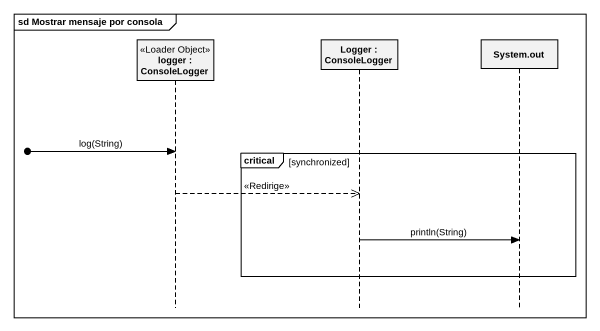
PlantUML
@startuml
mainframe sd Mostrar mensaje por consola
hide footbox
participant "logger : ConsoleLogger" as logger <<Loader Object>>
participant "Logger : ConsoleLogger" as Logger
participant "System.out" as System_out

[o-> logger : log(String)
critical synchronized
  logger -->> Logger : <<Redirige>>
  Logger -> System_out : println(String)
end
@enduml
